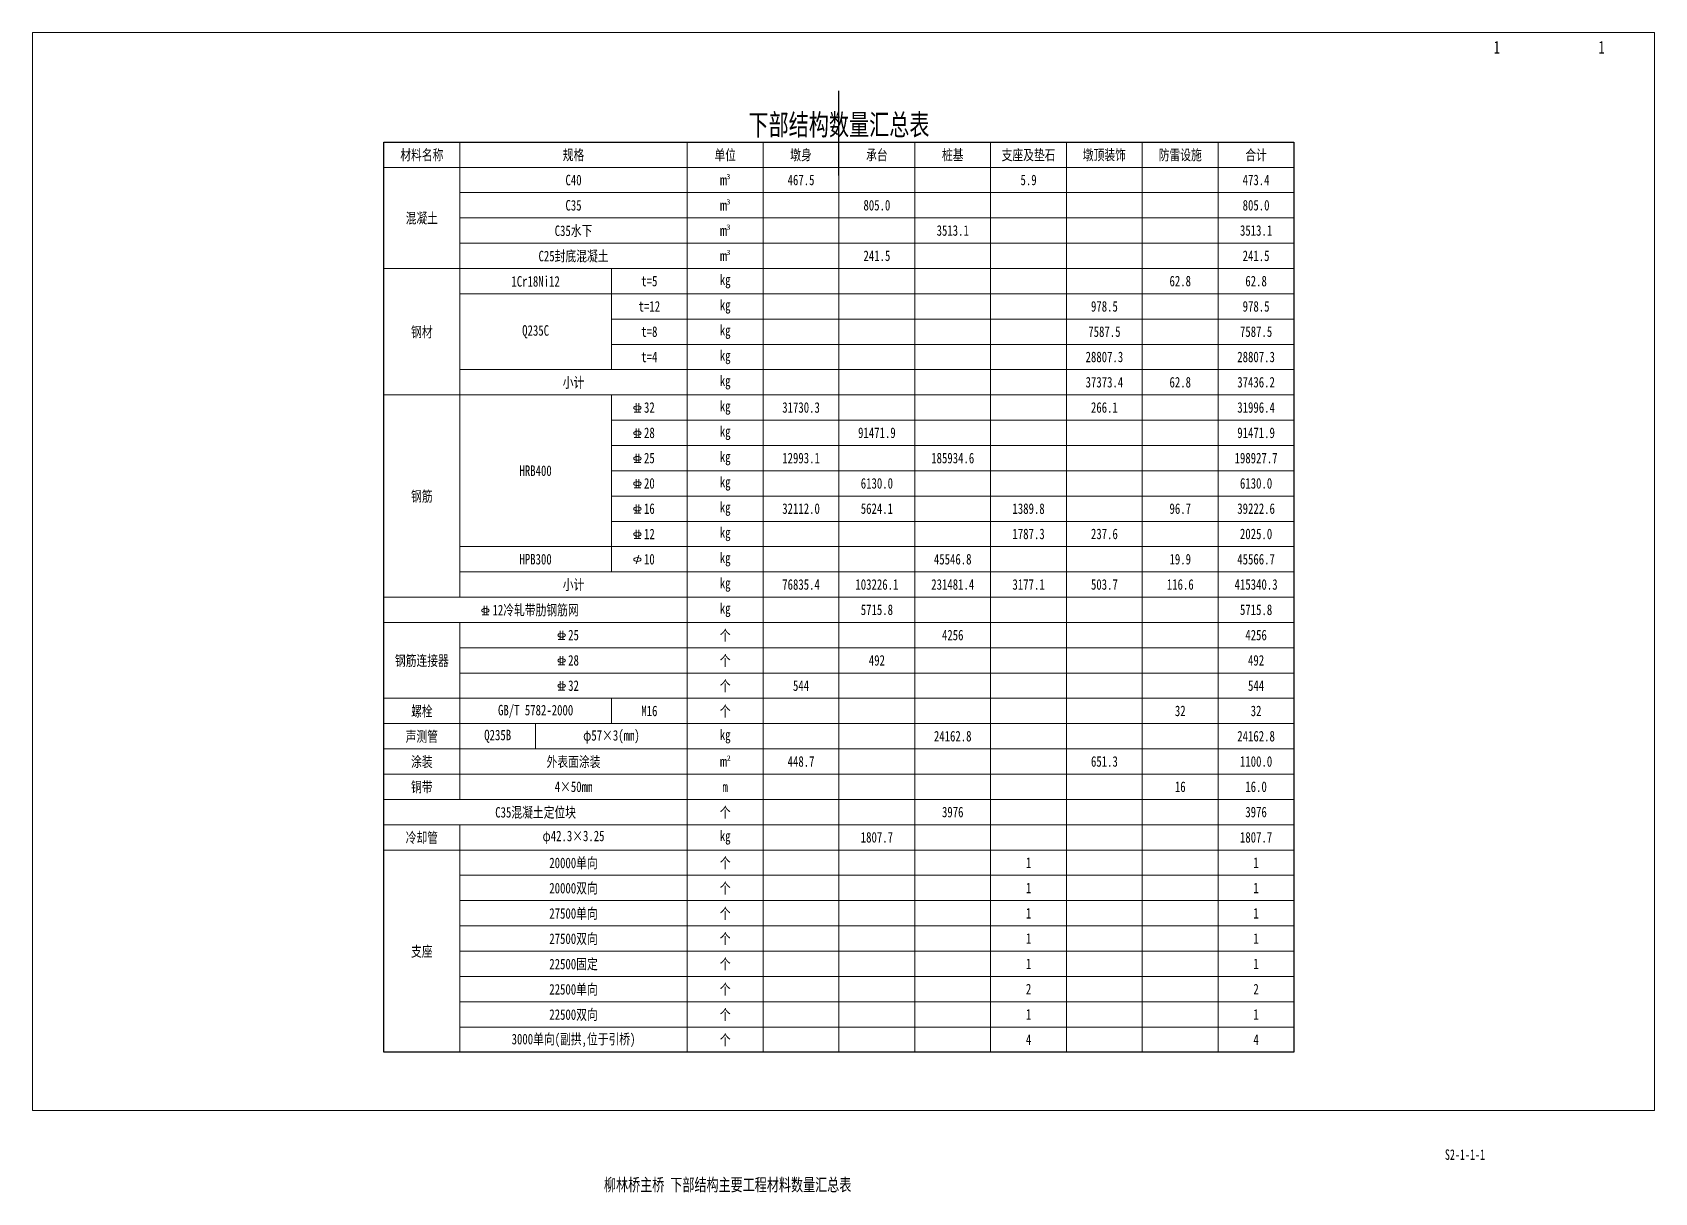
# Paper-space layout '布局1' of a CAD drawing. Header units: millimetres. Extents: x 1143 to 1528, y -267 to 8.
import ezdxf
from ezdxf.enums import TextEntityAlignment as Align

# ---------------------------------------------------------------- set-up
doc = ezdxf.new("R2010")
doc.units = ezdxf.units.MM
doc.layers.get('0').update_dxf_attribs({"lineweight": 15})
doc.layers.get('Defpoints').update_dxf_attribs({"color": 8})
for name, color, linetype, lineweight in [('文字', 7, 'Continuous', 15), ('标注线及字体', 2, 'Continuous', 15), ('钢筋', 1, 'Continuous', 30), ('钢筋标注', 7, 'Continuous', 13)]:
    doc.layers.add(name, color=color, linetype=linetype, lineweight=lineweight)
doc.styles.add('111', font='仿宋_GB2312.TTF', dxfattribs={"width": 0.7})
doc.styles.add('Annotative', font='')
doc.styles.add('FS', font='', dxfattribs={"width": 0.75})
doc.styles.add('图号专用', font='仿宋_GB2312.TTF', dxfattribs={"width": 0.7})
doc.styles.get('Annotative').set_extended_font_data('仿宋_GB2312')
doc.styles.get('FS').set_extended_font_data('仿宋_GB2312')

# ---------------------------------------------------------------- blocks, each defined once
blk = doc.blocks.new('1')
at = {"layer": '钢筋标注', "color": 0}
for p, q in [((3350.24, -1343.61), (3351.84, -1343.61)), ((3350.71, -1341.53), (3350.71, -1343.61)), ((3351.37, -1341.53), (3351.37, -1343.61))]:
    blk.add_line(p, q, dxfattribs=at)
at = {"layer": '钢筋标注', "color": 0, "extrusion": (0, 0, -1)}
blk.add_ellipse((3351.04, -1342.6), major_axis=(0.896, 0), ratio=0.515922, dxfattribs=at)

psp = doc.layouts.new('布局1')

# ---------------------------------------------------------------- linework, layer by layer
for p, q in [((1243.93, -17.53), (1243.93, -125.53)), ((1297.93, -17.53), (1297.93, -233.53)), ((1315.93, -17.53), (1315.93, -233.53)), ((1333.93, -17.53), (1333.93, -233.53)), ((1351.93, -17.53), (1351.93, -233.53)), ((1369.93, -17.53), (1369.93, -233.53)), ((1387.93, -17.53), (1387.93, -233.53)), ((1405.93, -17.53), (1405.93, -233.53)), ((1423.93, -17.53), (1423.93, -233.53)), ((1225.93, -23.53), (1441.93, -23.53)), ((1243.93, -29.53), (1441.93, -29.53)), ((1243.93, -35.53), (1441.93, -35.53)), ((1243.93, -41.53), (1441.93, -41.53)), ((1225.93, -47.53), (1441.93, -47.53)), ((1279.93, -47.53), (1279.93, -71.53)), ((1243.93, -53.53), (1441.93, -53.53)), ((1279.93, -59.53), (1441.93, -59.53)), ((1279.93, -65.53), (1441.93, -65.53)), ((1243.93, -71.53), (1441.93, -71.53)), ((1225.93, -77.53), (1441.93, -77.53)), ((1279.93, -77.53), (1279.93, -119.53)), ((1279.93, -83.53), (1441.93, -83.53)), ((1279.93, -89.53), (1441.93, -89.53)), ((1279.93, -95.53), (1441.93, -95.53)), ((1279.93, -101.53), (1441.93, -101.53)), ((1279.93, -107.53), (1441.93, -107.53)), ((1243.93, -113.53), (1441.93, -113.53)), ((1243.93, -119.53), (1441.93, -119.53)), ((1225.93, -125.53), (1441.93, -125.53)), ((1225.93, -131.53), (1441.93, -131.53)), ((1243.93, -131.53), (1243.93, -173.53)), ((1243.93, -137.53), (1441.93, -137.53)), ((1243.93, -143.53), (1441.93, -143.53)), ((1225.93, -149.53), (1441.93, -149.53)), ((1279.93, -149.53), (1279.93, -155.53)), ((1225.93, -155.53), (1441.93, -155.53)), ((1261.93, -155.53), (1261.93, -161.53)), ((1225.93, -161.53), (1441.93, -161.53)), ((1225.93, -167.53), (1441.93, -167.53)), ((1225.93, -173.53), (1441.93, -173.53)), ((1225.93, -179.53), (1441.93, -179.53)), ((1243.93, -179.53), (1243.93, -233.53)), ((1225.93, -185.53), (1441.93, -185.53)), ((1243.93, -191.53), (1441.93, -191.53)), ((1243.93, -197.53), (1441.93, -197.53)), ((1243.93, -203.53), (1441.93, -203.53)), ((1243.93, -209.53), (1441.93, -209.53)), ((1243.93, -215.53), (1441.93, -215.53)), ((1243.93, -221.53), (1441.93, -221.53)), ((1243.93, -227.53), (1441.93, -227.53))]:
    psp.add_line(p, q)
at = {"layer": 'Defpoints'}
psp.add_line((1333.93, -25.47), (1333.93, -5.34), dxfattribs=at)
at = {"layer": '钢筋'}
psp.add_lwpolyline([(1225.93, -17.53), (1441.93, -17.53), (1441.93, -233.53), (1225.93, -233.53)], close=True, dxfattribs=at)
at = {"layer": '钢筋标注', "color": 0}
psp.add_line((1286.43, -115.52), (1285.77, -117.6), dxfattribs=at)
at = {"layer": '钢筋标注', "color": 0, "extrusion": (0, 0, -1)}
psp.add_ellipse((1286.1, -116.59), major_axis=(0.896, 0), ratio=0.515922, dxfattribs=at)

# ---------------------------------------------------------------- block references
at = {"layer": '钢筋标注', "color": 0}
for p in [(-2064.94, 1262.01), (-2064.94, 1256.01), (-2064.94, 1250.01), (-2064.94, 1244.01), (-2064.94, 1238.01), (-2064.94, 1232.01), (-2101.02, 1213.92), (-2082.94, 1208.04), (-2082.94, 1202.04), (-2082.94, 1196.04)]:
    psp.add_blockref('1', p, dxfattribs=at)

# ---------------------------------------------------------------- texts
at = {"color": 7, "style": 'Annotative', "width": 0.75}
for s, p in [('材料名称', (1234.93, -20.53)), ('规格', (1270.93, -20.53)), ('单位', (1306.93, -20.53)), ('墩身', (1324.93, -20.53)), ('承台', (1342.93, -20.53)), ('桩基', (1360.93, -20.53)), ('支座及垫石', (1378.93, -20.53)), ('墩顶装饰', (1396.93, -20.53)), ('防雷设施', (1414.93, -20.53)), ('合计', (1432.93, -20.53)), ('C40', (1270.93, -26.53)), ('467.5', (1324.93, -26.53)), ('5.9', (1378.93, -26.53)), ('473.4', (1432.93, -26.53)), ('混凝土', (1234.93, -35.53)), ('C35', (1270.93, -32.53)), ('805.0', (1342.93, -32.53)), ('805.0', (1432.93, -32.53)), ('C35水下', (1270.93, -38.53)), ('3513.1', (1360.93, -38.53)), ('3513.1', (1432.93, -38.53)), ('C25封底混凝土', (1270.93, -44.53)), ('241.5', (1342.93, -44.53)), ('241.5', (1432.93, -44.53)), ('1Cr18Ni12', (1261.93, -50.53)), ('t=5', (1288.93, -50.53)), ('kg', (1306.93, -50.53)), ('62.8', (1414.93, -50.53)), ('62.8', (1432.93, -50.53)), ('t=12', (1288.93, -56.53)), ('kg', (1306.93, -56.53)), ('978.5', (1396.93, -56.53)), ('978.5', (1432.93, -56.53)), ('钢材', (1234.93, -62.53)), ('Q235C', (1261.93, -62.53)), ('t=8', (1288.93, -62.53)), ('kg', (1306.93, -62.53)), ('7587.5', (1396.93, -62.53)), ('7587.5', (1432.93, -62.53)), ('t=4', (1288.93, -68.53)), ('kg', (1306.93, -68.53)), ('28807.3', (1396.93, -68.53)), ('28807.3', (1432.93, -68.53)), ('小计', (1270.93, -74.53)), ('kg', (1306.93, -74.53)), ('37373.4', (1396.93, -74.53)), ('62.8', (1414.93, -74.53)), ('37436.2', (1432.93, -74.53)), ('32', (1288.93, -80.53)), ('kg', (1306.93, -80.53)), ('31730.3', (1324.93, -80.53)), ('266.1', (1396.93, -80.53)), ('31996.4', (1432.93, -80.53)), ('28', (1288.93, -86.53)), ('kg', (1306.93, -86.53)), ('91471.9', (1342.93, -86.53)), ('91471.9', (1432.93, -86.53)), ('25', (1288.93, -92.53)), ('kg', (1306.93, -92.53)), ('12993.1', (1324.93, -92.53)), ('185934.6', (1360.93, -92.53)), ('198927.7', (1432.93, -92.53)), ('HRB400', (1261.93, -95.53)), ('钢筋', (1234.93, -101.53)), ('20', (1288.93, -98.53)), ('kg', (1306.93, -98.53)), ('6130.0', (1342.93, -98.53)), ('6130.0', (1432.93, -98.53)), ('16', (1288.93, -104.53)), ('kg', (1306.93, -104.53)), ('32112.0', (1324.93, -104.53)), ('5624.1', (1342.93, -104.53)), ('1389.8', (1378.93, -104.53)), ('96.7', (1414.93, -104.53)), ('39222.6', (1432.93, -104.53)), ('12', (1288.93, -110.53)), ('kg', (1306.93, -110.53)), ('1787.3', (1378.93, -110.53)), ('237.6', (1396.93, -110.53)), ('2025.0', (1432.93, -110.53)), ('HPB300', (1261.93, -116.53)), ('10', (1288.93, -116.53)), ('kg', (1306.93, -116.53)), ('45546.8', (1360.93, -116.53)), ('19.9', (1414.93, -116.53)), ('45566.7', (1432.93, -116.53)), ('小计', (1270.93, -122.53)), ('kg', (1306.93, -122.53)), ('76835.4', (1324.93, -122.53)), ('103226.1', (1342.93, -122.53)), ('231481.4', (1360.93, -122.53)), ('3177.1', (1378.93, -122.53)), ('503.7', (1396.93, -122.53)), ('116.6', (1414.93, -122.53)), ('415340.3', (1432.93, -122.53)), ('12冷轧带肋钢筋网', (1261.93, -128.53)), ('kg', (1306.93, -128.53)), ('5715.8', (1342.93, -128.53)), ('5715.8', (1432.93, -128.53)), ('25', (1270.93, -134.53)), ('个', (1306.93, -134.53)), ('4256', (1360.93, -134.53)), ('4256', (1432.93, -134.53)), ('钢筋连接器', (1234.93, -140.53)), ('28', (1270.93, -140.53)), ('个', (1306.93, -140.53)), ('492', (1342.93, -140.53)), ('492', (1432.93, -140.53)), ('32', (1270.93, -146.53)), ('个', (1306.93, -146.53)), ('544', (1324.93, -146.53)), ('544', (1432.93, -146.53)), ('螺栓', (1234.93, -152.53)), ('GB/T 5782-2000', (1261.93, -152.53)), ('M16', (1288.93, -152.53)), ('个', (1306.93, -152.53)), ('32', (1414.93, -152.53)), ('32', (1432.93, -152.53)), ('声测管', (1234.93, -158.53)), ('Q235B', (1252.93, -158.53)), ('φ57×3(mm)', (1279.93, -158.53)), ('kg', (1306.93, -158.53)), ('24162.8', (1360.93, -158.53)), ('24162.8', (1432.93, -158.53)), ('涂装', (1234.93, -164.53)), ('外表面涂装', (1270.93, -164.53)), ('448.7', (1324.93, -164.53)), ('651.3', (1396.93, -164.53)), ('1100.0', (1432.93, -164.53)), ('铜带', (1234.93, -170.53)), ('4×50mm', (1270.93, -170.53)), ('16', (1414.93, -170.53)), ('16.0', (1432.93, -170.53)), ('m', (1306.93, -170.53)), ('C35混凝土定位块', (1261.93, -176.53)), ('个', (1306.93, -176.53)), ('3976', (1360.93, -176.53)), ('3976', (1432.93, -176.53)), ('kg', (1306.93, -182.53)), ('冷却管', (1234.93, -182.53)), ('φ42.3×3.25', (1270.93, -182.53)), ('1807.7', (1342.93, -182.53)), ('1807.7', (1432.93, -182.53)), ('20000单向', (1270.93, -188.53)), ('个', (1306.93, -188.53)), ('1', (1378.93, -188.53)), ('1', (1432.93, -188.53)), ('20000双向', (1270.93, -194.53)), ('个', (1306.93, -194.53)), ('1', (1378.93, -194.53)), ('1', (1432.93, -194.53)), ('27500单向', (1270.93, -200.53)), ('个', (1306.93, -200.53)), ('1', (1378.93, -200.53)), ('1', (1432.93, -200.53)), ('27500双向', (1270.93, -206.53)), ('个', (1306.93, -206.53)), ('1', (1378.93, -206.53)), ('1', (1432.93, -206.53)), ('支座', (1234.93, -209.53)), ('22500固定', (1270.93, -212.53)), ('个', (1306.93, -212.53)), ('1', (1378.93, -212.53)), ('1', (1432.93, -212.53)), ('22500单向', (1270.93, -218.53)), ('个', (1306.93, -218.53)), ('2', (1378.93, -218.53)), ('2', (1432.93, -218.53)), ('22500双向', (1270.93, -224.53)), ('个', (1306.93, -224.53)), ('1', (1378.93, -224.53)), ('1', (1432.93, -224.53)), ('3000单向(副拱,位于引桥)', (1270.93, -230.53)), ('个', (1306.93, -230.53)), ('4', (1378.93, -230.53)), ('4', (1432.93, -230.53))]:
    psp.add_text(s, height=2.5, dxfattribs=at).set_placement(p, align=Align.MIDDLE)
at = {"color": 7, "style": 'Annotative'}
for s, height, p in [('m', 2.5, (1305.67, -27.78)), ('3', 1.25, (1307.2, -26.33)), ('m', 2.5, (1305.67, -33.78)), ('3', 1.25, (1307.2, -32.33)), ('m', 2.5, (1305.67, -39.78)), ('3', 1.25, (1307.2, -38.33)), ('m', 2.5, (1305.67, -45.78)), ('3', 1.25, (1307.2, -44.33)), ('m', 2.5, (1305.68, -165.78)), ('2', 1.25, (1307.28, -164.33))]:
    psp.add_text(s, height=height, dxfattribs=at).set_placement(p)
at = {"color": 0, "linetype": 'Continuous', "style": '图号专用', "width": 0.7}
psp.add_text('S2-1-1-1', height=2.5, dxfattribs=at).set_placement((1482.51, -257.81), align=Align.MIDDLE)
at = {"layer": '文字', "style": 'FS', "width": 0.7}
for s, p in [('1', (1490.07, 4.99)), ('1', (1514.94, 4.99)), ('柳林桥主桥 下部结构主要工程材料数量汇总表', (1307.51, -264.91))]:
    psp.add_text(s, height=3, dxfattribs=at).set_placement(p, align=Align.MIDDLE)
at = {"layer": '标注线及字体', "color": 0, "style": '111', "width": 0.7}
psp.add_text('下部结构数量汇总表', height=5, dxfattribs=at).set_placement((1333.93, -13.31), align=Align.MIDDLE)

# ---------------------------------------------------------------- viewports
at = {"layer": 'Defpoints'}
psp.add_viewport(center=(1335.01, -119.41), size=(385, 255.8), view_center_point=(21689.94, 7622.9), view_height=1461.7143, dxfattribs=at)

doc.saveas('drawing.dxf')
